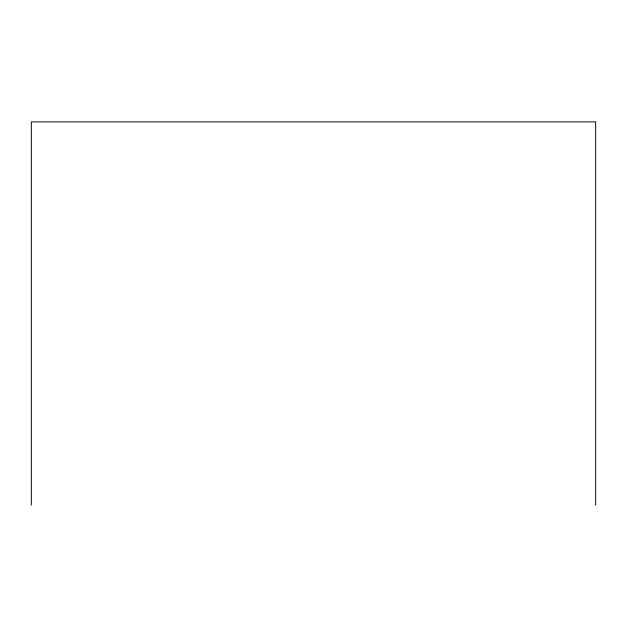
<?xml version="1.0" encoding="UTF-8"?>
<svg xmlns="http://www.w3.org/2000/svg" width="627" height="627" viewBox="0 0 627 627"><rect width="100%" height="100%" fill="white"/><g stroke="black" fill="none" stroke-linecap="round" stroke-linejoin="round"><path stroke-width="0.94" d="M595.65 505.119L595.65 121.881L31.35 121.881L31.35 505.119"/></g></svg>
